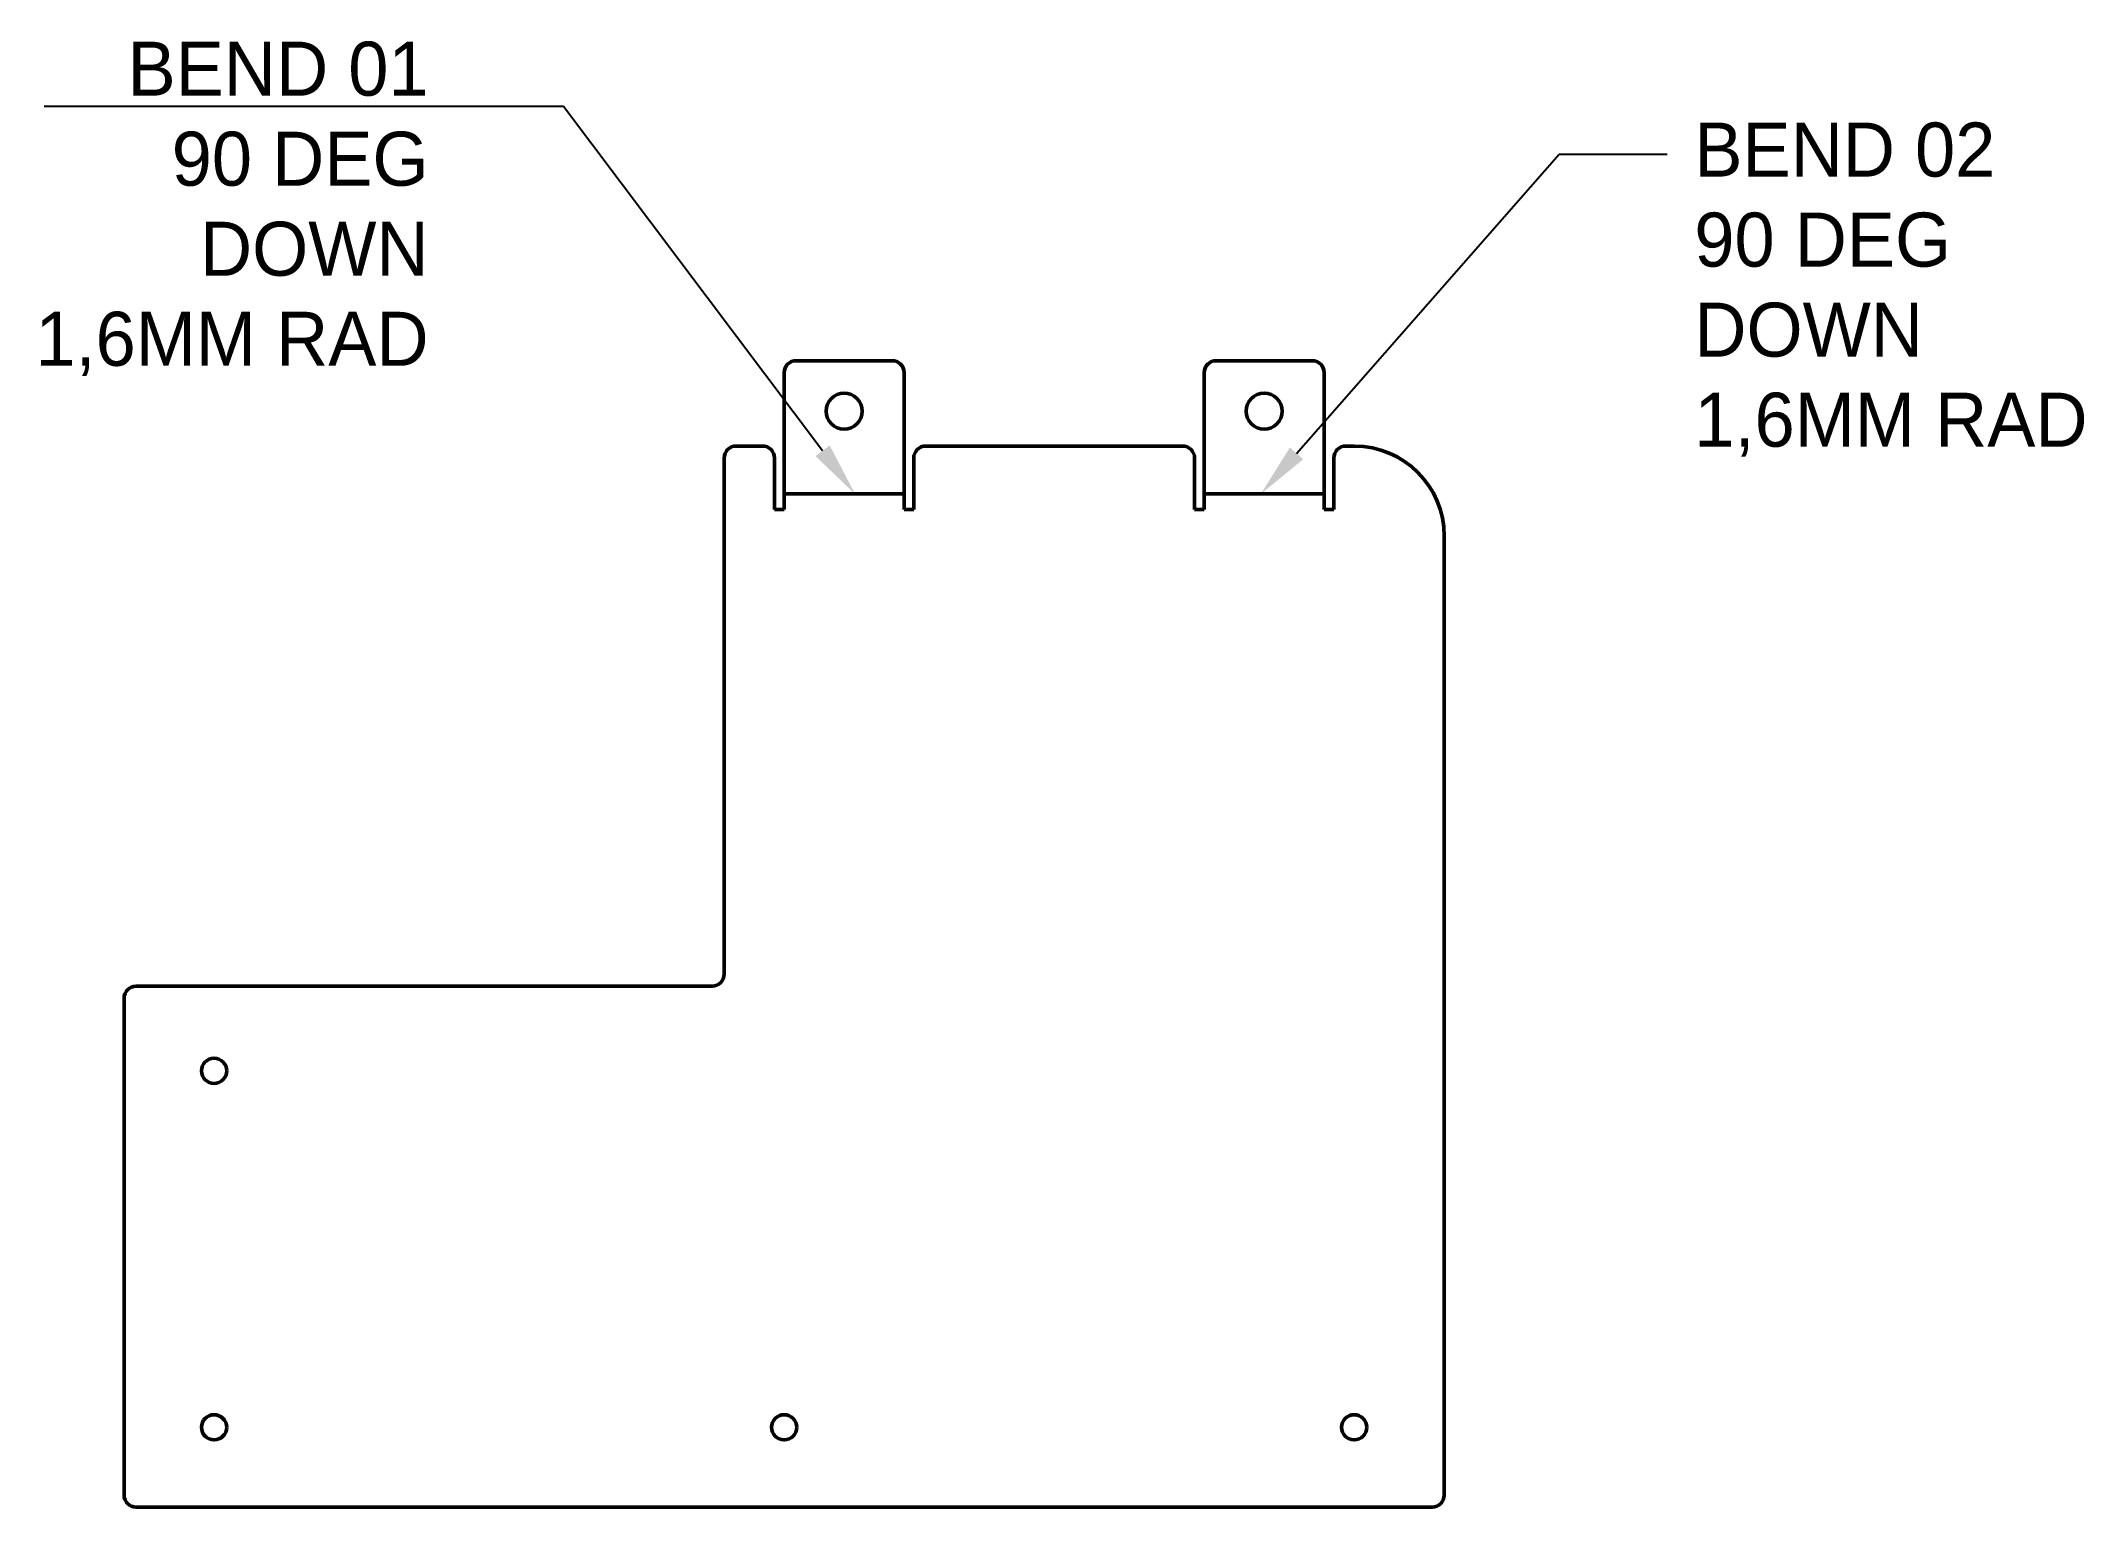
# Model space of a CAD drawing. Header units: millimetres. Extents: x -124 to 217, y -189 to 55.
import ezdxf
from ezdxf import colors
from ezdxf.entities.mleader import LeaderData, LeaderLine
from ezdxf.math import Vec2, Vec3

# ---------------------------------------------------------------- set-up
doc = ezdxf.new("R2010")
doc.units = ezdxf.units.MM
for name, color, linetype, lineweight in [('IV_BEND_DOWN', 7, 'Continuous', 50), ('IV_INTERIOR_PROFILES', 7, 'Continuous', 50), ('IV_OUTER_PROFILE', 7, 'Continuous', 50)]:
    doc.layers.add(name, color=color, linetype=linetype, lineweight=lineweight)

msp = doc.modelspace()

# ---------------------------------------------------------------- linework, layer by layer
at = {"layer": 'IV_BEND_DOWN'}
for p, q in [((20, -20.21), (0, -20.21)), ((90, -20.21), (70, -20.21))]:
    msp.add_line(p, q, dxfattribs=at)
at = {"layer": 'IV_INTERIOR_PROFILES'}
for centre, radius in [((10, -6.4), 3), ((80, -6.4), 3), ((-95, -116.32), 2.1), ((-95, -175.72), 2.1), ((0, -175.72), 2.1), ((95, -175.72), 2.1)]:
    msp.add_circle(centre, radius, dxfattribs=at)
at = {"layer": 'IV_OUTER_PROFILE'}
for p, q in [((2, 2), (18, 2)), ((70, 0), (70, -22.82)), ((88, 2), (72, 2)), ((90, -22.82), (90, 0)), ((0, -22.82), (0, 0)), ((20, 0), (20, -22.82)), ((-8, -12.22), (-3.6, -12.22)), ((23.6, -12.22), (66.4, -12.22)), ((93.6, -12.22), (95, -12.22)), ((-10, -100.22), (-10, -14.22)), ((-1.6, -14.22), (-1.6, -22.82)), ((21.6, -22.82), (21.6, -14.22)), ((68.4, -14.22), (68.4, -22.82)), ((91.6, -22.82), (91.6, -14.22)), ((-1.6, -22.82), (0, -22.82)), ((20, -22.82), (21.6, -22.82)), ((68.4, -22.82), (70, -22.82)), ((90, -22.82), (91.6, -22.82)), ((110, -27.22), (110, -187.02)), ((-110, -187.02), (-110, -104.22)), ((-108, -102.22), (-12, -102.22)), ((108, -189.02), (-108, -189.02))]:
    msp.add_line(p, q, dxfattribs=at)
for centre, radius, start, end in [((2, 0), 2, 90, 180), ((18, 0), 2, 0, 90), ((72, 0), 2, 90, 180), ((88, 0), 2, 0, 90), ((-8, -14.22), 2, 90, 180), ((-3.6, -14.22), 2, 0, 90), ((23.6, -14.22), 2, 90, 180), ((66.4, -14.22), 2, 360, 90), ((93.6, -14.22), 2, 90, 180), ((95, -27.22), 15, 0, 90), ((-12, -100.22), 2, 270, 0), ((-108, -104.22), 2, 90, 180), ((-108, -187.02), 2, 180, 270), ((108, -187.02), 2, 270, 0)]:
    msp.add_arc(centre, radius, start, end, dxfattribs=at)

# ---------------------------------------------------------------- leaders
ml = msp.add_multileader_mtext('Standard')
ml.set_content('BEND 01\\P90 DEG\\PDOWN \\P1,6MM RAD', color=256)
ml.set_leader_properties()
ml.build(insert=Vec2(0, 0))
ml.multileader.update_dxf_attribs({"text_right_attachment_type": 6, "dogleg_length": 0.36, "arrow_head_size": 9, "scale": 50})
ctx = ml.context
ctx.base_point, ctx.scale, ctx.char_height, ctx.arrow_head_size, ctx.landing_gap_size, ctx.plane_origin = Vec3(-134.25, 49.91), 50, 9, 9, 4.5, Vec3(239.02, 37.27)
ctx.right_attachment, ctx.text_align_type = 6, 2
notes = []
notes.append((ctx, [(1, (1, 1, 0), (-36.75, 44.36), (-1, 0), 18, [(0, [(11.82, -20.21)], 0, [])])]))
ctx.mtext.insert, ctx.mtext.alignment, ctx.mtext.flow_direction = Vec3(-59.25, 55.16), 3, 5
ml = msp.add_multileader_mtext('Standard')
ml.set_content('BEND 02\\P90 DEG\\PDOWN \\P1,6MM RAD', color=256)
ml.set_leader_properties()
ml.build(insert=Vec2(0, 0))
ml.multileader.update_dxf_attribs({"text_right_attachment_type": 6, "dogleg_length": 0.36, "arrow_head_size": 9, "scale": 50})
ctx = ml.context
ctx.base_point, ctx.scale, ctx.char_height, ctx.arrow_head_size, ctx.landing_gap_size, ctx.plane_origin = Vec3(147.18, 36.43), 50, 9, 9, 4.5, Vec3(310.61, 37.27)
ctx.right_attachment = 6
notes.append((ctx, [(0, (1, 1, 0), (129.18, 36.43), (1, 0), 18, [(0, [(79.45, -20.21)], 0, [])])]))
ctx.mtext.insert, ctx.mtext.flow_direction = Vec3(151.68, 41.68), 5
for ctx, leaders in notes:
    for number, flags, end, landing, length, lines in leaders:
        leader = LeaderData()
        leader.index, (leader.has_last_leader_line, leader.has_dogleg_vector, leader.attachment_direction) = number, flags
        leader.last_leader_point, leader.dogleg_vector, leader.dogleg_length = Vec3(end), Vec3(landing), length
        for number, points, colour, breaks in lines:
            line = LeaderLine()
            line.index, line.vertices, line.color, line.breaks = number, Vec3.list(points), colors.encode_raw_color(colour), breaks
            leader.lines.append(line)
        ctx.leaders.append(leader)

doc.saveas('drawing.dxf')
